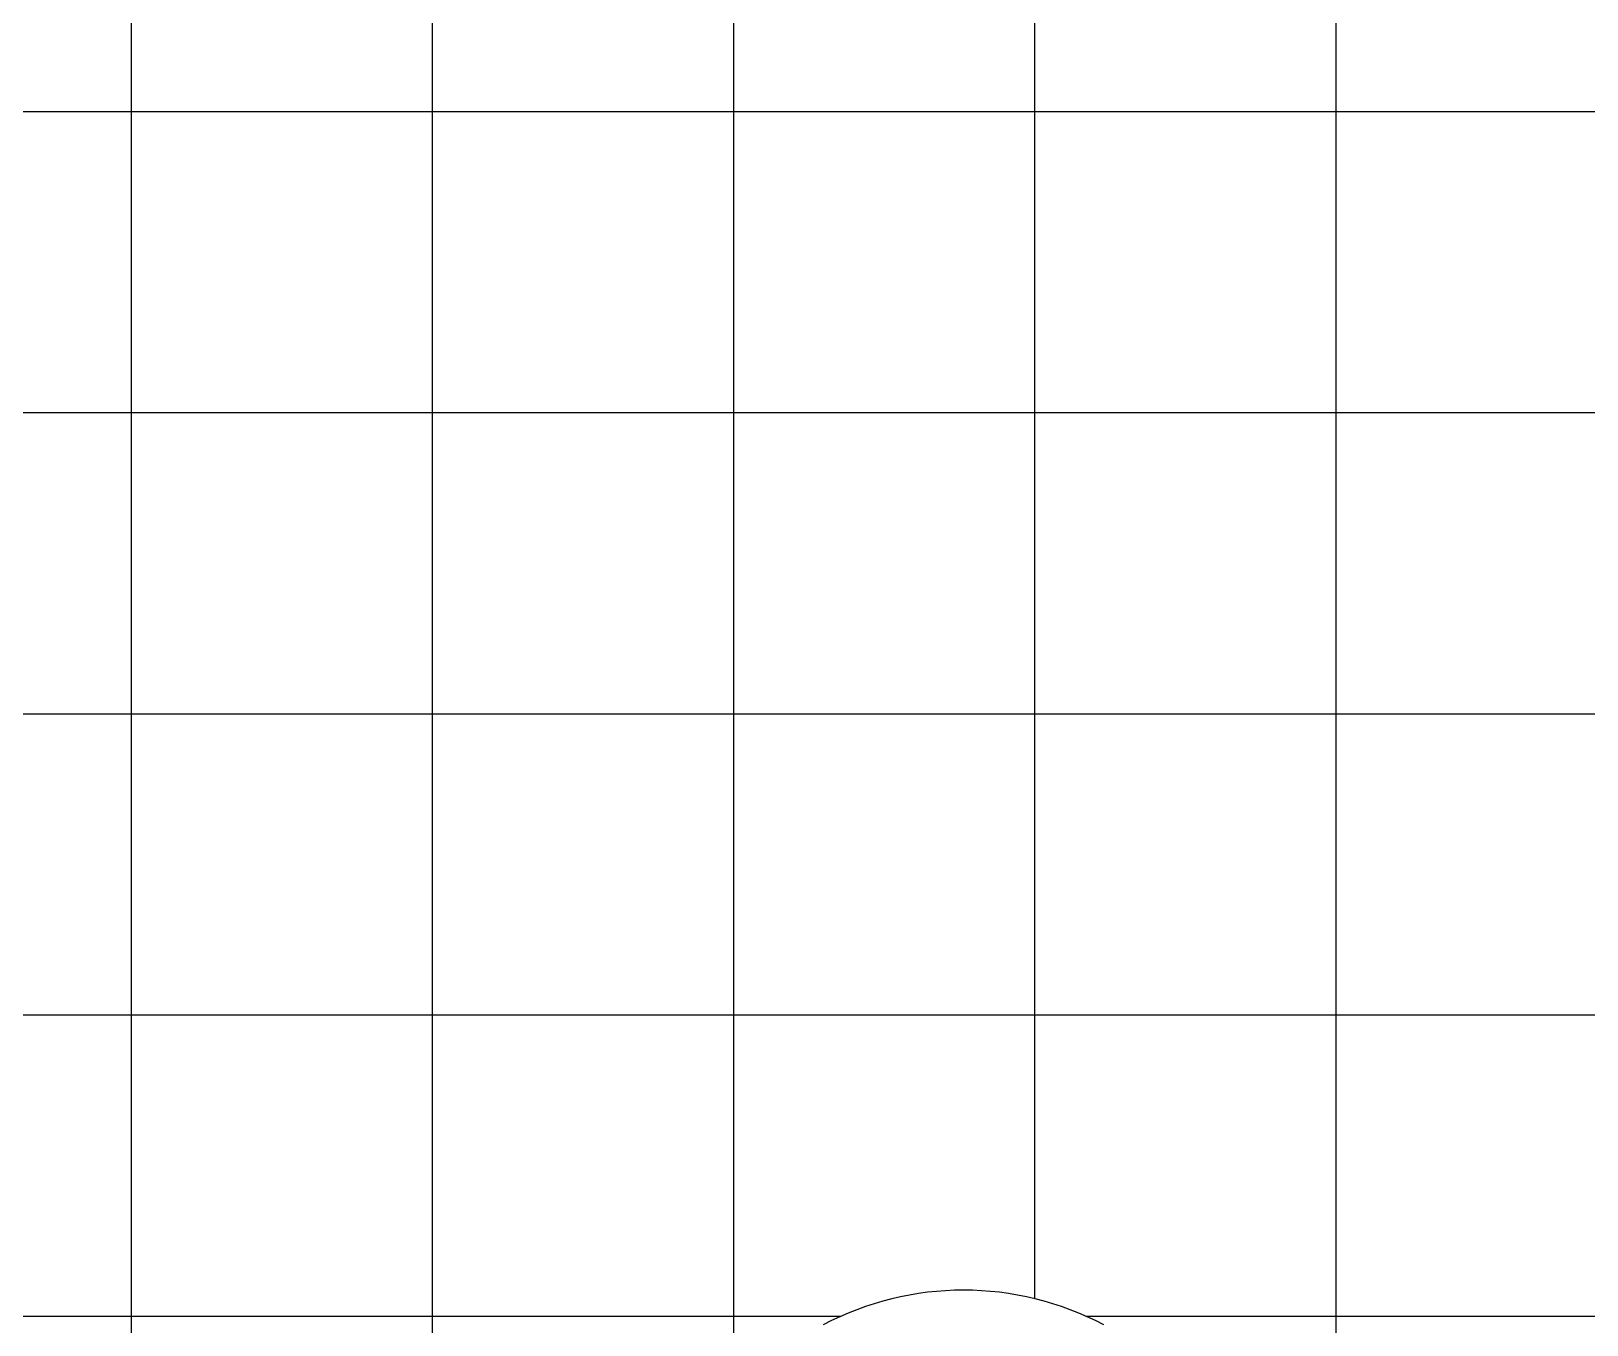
# Model space of a CAD drawing. Header units: centimetres. Extents: x -3207095 to 15275363, y -32656 to 4798027.
# Drawn here: x 705538.2 to 705557.58, y 4470264.01 to 4470280.11 of the extents above; entities that cross this region are included whole.
import ezdxf

# ---------------------------------------------------------------- set-up
doc = ezdxf.new("R2010")
doc.units = ezdxf.units.CM
doc.linetypes.add('DUZ', pattern=[500, 500])
doc.layers.get('0').update_dxf_attribs({"color": 1, "linetype": 'DUZ'})
doc.layers.add('a_seramik', color=241, linetype='Continuous')
doc.layers.add('a_vitrifiye', color=195, linetype='Continuous')

# ---------------------------------------------------------------- blocks, each defined once
blk = doc.blocks.new('ELDUSU')
blk.add_arc((38507.44, -2136.98), 25, 62.2169, 117.7831)

msp = doc.modelspace()

# ---------------------------------------------------------------- linework, layer by layer
at = {"layer": 'a_seramik', "color": 253}
for p, q in [((705539.447, 4470361.615), (705539.447, 4470129.676)), ((705543.197, 4470292.117), (705543.197, 4470133.569)), ((705546.947, 4470290.619), (705546.947, 4470135.191)), ((705550.697, 4470290.365), (705550.697, 4470264.333)), ((705554.447, 4470290.365), (705554.447, 4470246.111)), ((705483.197, 4470279.115), (705616.397, 4470279.115)), ((705483.197, 4470275.365), (705616.397, 4470275.365)), ((705483.197, 4470271.615), (705616.397, 4470271.615)), ((705483.197, 4470267.865), (705616.397, 4470267.865)), ((705483.197, 4470264.115), (705548.288, 4470264.115)), ((705551.337, 4470264.115), (705616.397, 4470264.115))]:
    msp.add_line(p, q, dxfattribs=at)

# ---------------------------------------------------------------- block references
at = {"layer": 'a_vitrifiye', "xscale": 0.15, "yscale": 0.15, "zscale": 0.15}
msp.add_blockref('ELDUSU', (699773.697, 4470581.236), dxfattribs=at)

doc.saveas('drawing.dxf')
